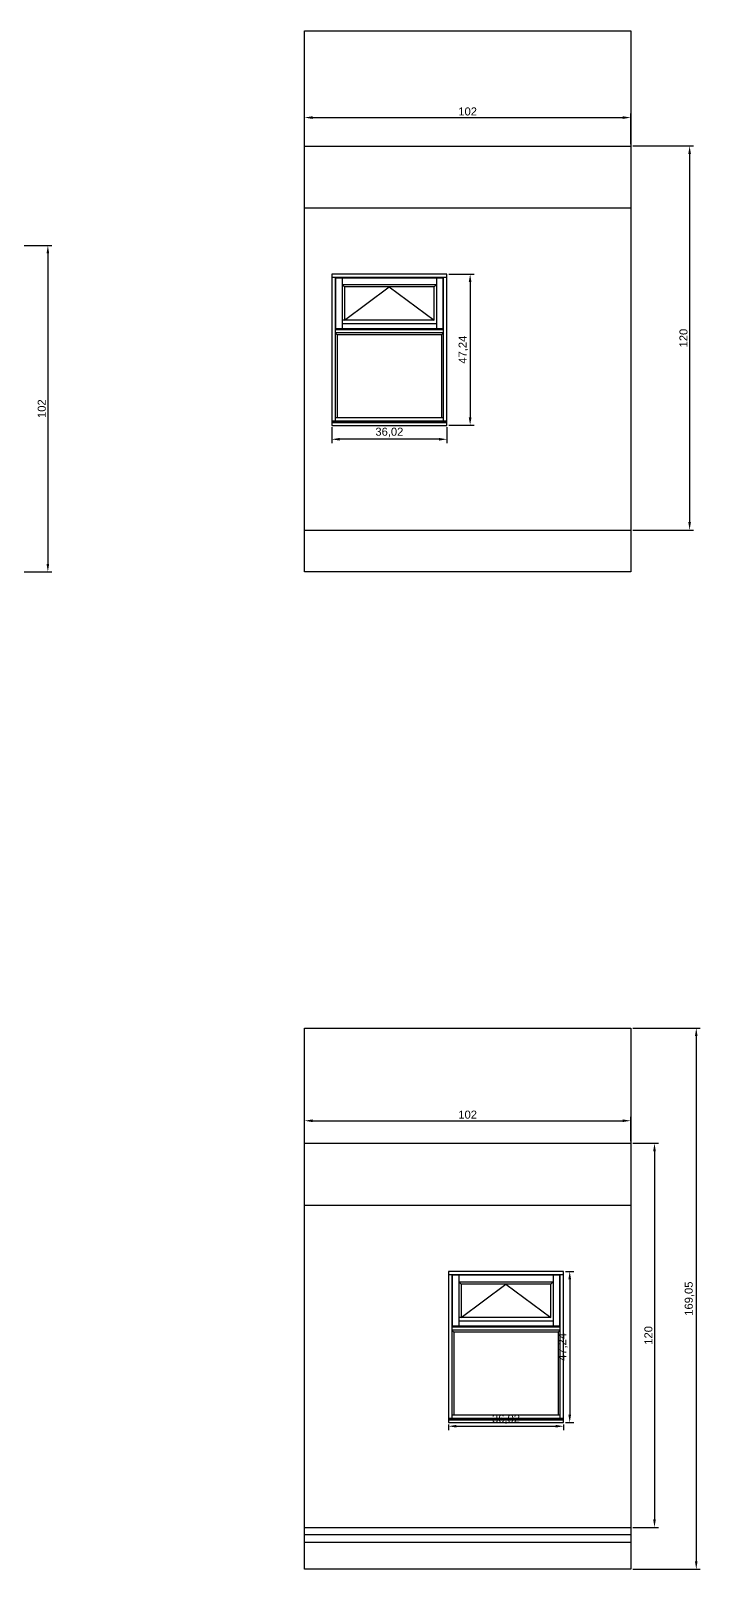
# Model space of a CAD drawing. Header units: inches. Extents: x -6116765 to 6074085, y -988255 to 3489801.
# Drawn here: x 520.4 to 729.7, y 86.7 to 567.3 of the extents above; entities that cross this region are included whole.
import ezdxf

# ---------------------------------------------------------------- set-up
doc = ezdxf.new("R2010")
doc.units = ezdxf.units.IN
for name, color, linetype in [('measurements', 151, 'Continuous'), ('Wall', 7, 'Continuous'), ('Window', 5, 'Continuous')]:
    doc.layers.add(name, color=color, linetype=linetype)
doc.styles.get("Standard").update_dxf_attribs({"font": 'arial.ttf'})
doc.dimstyles.new('ISO-25', dxfattribs={"dimtxt": 2.5, "dimasz": 2.5, "dimexe": 1.25, "dimexo": 0.625, "dimtad": 1, "dimtxsty": 'Standard', "dimcen": 2.5, "dimadec": 0, "dimazin": 0, "dimtfac": 1, "dimtmove": 0, "dimatfit": 3, "dimfxl": 1, "dimarcsym": 0})

# ---------------------------------------------------------------- blocks, each defined once
blk = doc.blocks.new('Window 012')
for p, q in [((915, 1178), (0, 1178)), ((0, 1178), (0, 600)), ((915, 1150), (0, 1150)), ((28, 1150), (28, 600)), ((884, 1147), (31, 1147)), ((31, 1147), (31, 743)), ((83, 1147), (83, 743)), ((832, 1147), (832, 743)), ((884, 743), (884, 1147)), ((887, 600), (887, 1150)), ((915, 600), (915, 1178)), ((83, 1095), (832, 1095)), ((83, 1095), (101, 1077)), ((814, 1077), (101, 1077)), ((101, 1077), (101, 813)), ((101, 813), (457, 1077)), ((457, 1077), (814, 813)), ((814, 1077), (832, 1095)), ((814, 813), (814, 1077)), ((887, 735), (28, 735)), ((884, 743), (31, 743)), ((814, 813), (83, 813)), ((83, 787), (832, 787)), ((887, 712), (28, 712)), ((44, 696), (28, 712)), ((871, 696), (44, 696)), ((44, 696), (44, 600)), ((871, 696), (887, 712)), ((871, 696), (871, 600)), ((0, 600), (0, -22)), ((28, 600), (28, 11)), ((44, 600), (44, 38)), ((871, 600), (871, 38)), ((887, 11), (887, 600)), ((915, -22), (915, 600)), ((915, 11), (0, 11)), ((0, 9), (915, 9)), ((0, 8), (915, 8)), ((0, 0), (915, 0)), ((887, 38), (28, 38)), ((0, -22), (915, -22))]:
    blk.add_line(p, q)
blk = doc.blocks.new('*D420')
at = {"layer": 'Defpoints', "color": 0, "transparency": 16777216}
for p in [(708, 531.3), (708, 411.3), (726.41, 411.3)]:
    blk.add_point(p, dxfattribs=at)
at = {"layer": 'measurements', "color": 0, "lineweight": -2, "transparency": 16777216}
for p, q in [((708.63, 531.3), (727.66, 531.3)), ((726.41, 528.8), (726.41, 413.8)), ((708.63, 411.3), (727.66, 411.3))]:
    blk.add_line(p, q, dxfattribs=at)
at = {"layer": 'measurements', "color": 0, "transparency": 16777216}
for points in [[(725.99, 528.8), (726.82, 528.8), (726.41, 531.3)], [(725.99, 413.8), (726.82, 413.8), (726.41, 411.3)]]:
    blk.add_solid(points, dxfattribs=at)
at = {"layer": 'measurements', "color": 0, "transparency": 16777216, "insert": (724.5, 471.3), "char_height": 2.5, "attachment_point": 5, "rotation": 90}
blk.add_mtext('120', dxfattribs=at)
blk = doc.blocks.new('*D421')
at = {"layer": 'Defpoints', "color": 0, "transparency": 16777216}
for p in [(708, 540.18), (606, 531.3), (708, 531.3)]:
    blk.add_point(p, dxfattribs=at)
at = {"layer": 'measurements', "color": 0, "lineweight": -2, "transparency": 16777216}
for p, q in [((606, 531.92), (606, 541.43)), ((608.5, 540.18), (705.5, 540.18)), ((708, 531.92), (708, 541.43))]:
    blk.add_line(p, q, dxfattribs=at)
at = {"layer": 'measurements', "color": 0, "transparency": 16777216}
for points in [[(608.5, 540.6), (608.5, 539.76), (606, 540.18)], [(705.5, 540.6), (705.5, 539.76), (708, 540.18)]]:
    blk.add_solid(points, dxfattribs=at)
at = {"layer": 'measurements', "color": 0, "transparency": 16777216, "insert": (657, 542.08), "char_height": 2.5, "attachment_point": 5}
blk.add_mtext('102', dxfattribs=at)
blk = doc.blocks.new('*D422')
at = {"layer": 'Defpoints', "color": 0, "transparency": 16777216}
for p in [(650.53, 491.3), (650.53, 444.05), (657.78, 444.05)]:
    blk.add_point(p, dxfattribs=at)
at = {"layer": 'measurements', "color": 0, "lineweight": -2, "transparency": 16777216}
for p, q in [((651.15, 491.3), (659.03, 491.3)), ((657.78, 488.8), (657.78, 446.55)), ((651.15, 444.05), (659.03, 444.05))]:
    blk.add_line(p, q, dxfattribs=at)
at = {"layer": 'measurements', "color": 0, "transparency": 16777216}
for points in [[(657.36, 488.8), (658.2, 488.8), (657.78, 491.3)], [(657.36, 446.55), (658.2, 446.55), (657.78, 444.05)]]:
    blk.add_solid(points, dxfattribs=at)
at = {"layer": 'measurements', "color": 0, "transparency": 16777216, "insert": (655.65, 467.67), "char_height": 2.5, "attachment_point": 5, "rotation": 90}
blk.add_mtext('47,24', dxfattribs=at)
blk = doc.blocks.new('*D423')
at = {"layer": 'Defpoints', "color": 0, "transparency": 16777216}
for p in [(614.5, 444.05), (650.53, 444.05), (614.5, 439.69)]:
    blk.add_point(p, dxfattribs=at)
at = {"layer": 'measurements', "color": 0, "lineweight": -2, "transparency": 16777216}
for p, q in [((614.5, 443.43), (614.5, 438.44)), ((650.53, 443.43), (650.53, 438.44)), ((648.03, 439.69), (617, 439.69))]:
    blk.add_line(p, q, dxfattribs=at)
at = {"layer": 'measurements', "color": 0, "transparency": 16777216}
for points in [[(617, 440.11), (617, 439.27), (614.5, 439.69)], [(648.03, 440.11), (648.03, 439.27), (650.53, 439.69)]]:
    blk.add_solid(points, dxfattribs=at)
at = {"layer": 'measurements', "color": 0, "transparency": 16777216, "insert": (632.52, 441.82), "char_height": 2.5, "attachment_point": 5}
blk.add_mtext('36,02', dxfattribs=at)
blk = doc.blocks.new('*D425')
at = {"layer": 'Defpoints', "color": 0, "transparency": 16777216}
for p in [(510, 500.25), (510, 398.25), (525.74, 398.25)]:
    blk.add_point(p, dxfattribs=at)
at = {"layer": 'measurements', "color": 0, "lineweight": -2, "transparency": 16777216}
for p, q in [((510.63, 500.25), (526.99, 500.25)), ((525.74, 497.75), (525.74, 400.75)), ((510.63, 398.25), (526.99, 398.25))]:
    blk.add_line(p, q, dxfattribs=at)
at = {"layer": 'measurements', "color": 0, "transparency": 16777216}
for points in [[(525.32, 497.75), (526.16, 497.75), (525.74, 500.25)], [(525.32, 400.75), (526.16, 400.75), (525.74, 398.25)]]:
    blk.add_solid(points, dxfattribs=at)
at = {"layer": 'measurements', "color": 0, "transparency": 16777216, "insert": (523.84, 449.25), "char_height": 2.5, "attachment_point": 5, "rotation": 90}
blk.add_mtext('102', dxfattribs=at)
blk = doc.blocks.new('*D436')
at = {"layer": 'Defpoints', "color": 0, "transparency": 16777216}
for p in [(708, 219.76), (708, 99.76), (715.43, 99.76)]:
    blk.add_point(p, dxfattribs=at)
at = {"layer": 'measurements', "color": 0, "lineweight": -2, "transparency": 16777216}
for p, q in [((708.63, 219.76), (716.68, 219.76)), ((715.43, 217.26), (715.43, 102.26)), ((708.63, 99.76), (716.68, 99.76))]:
    blk.add_line(p, q, dxfattribs=at)
at = {"layer": 'measurements', "color": 0, "transparency": 16777216}
for points in [[(715.01, 217.26), (715.84, 217.26), (715.43, 219.76)], [(715.01, 102.26), (715.84, 102.26), (715.43, 99.76)]]:
    blk.add_solid(points, dxfattribs=at)
at = {"layer": 'measurements', "color": 0, "transparency": 16777216, "insert": (713.53, 159.76), "char_height": 2.5, "attachment_point": 5, "rotation": 90}
blk.add_mtext('120', dxfattribs=at)
blk = doc.blocks.new('*D437')
at = {"layer": 'Defpoints', "color": 0, "transparency": 16777216}
for p in [(708, 226.81), (606, 219.76), (708, 219.76)]:
    blk.add_point(p, dxfattribs=at)
at = {"layer": 'measurements', "color": 0, "lineweight": -2, "transparency": 16777216}
for p, q in [((606, 220.38), (606, 228.06)), ((608.5, 226.81), (705.5, 226.81)), ((708, 220.38), (708, 228.06))]:
    blk.add_line(p, q, dxfattribs=at)
at = {"layer": 'measurements', "color": 0, "transparency": 16777216}
for points in [[(608.5, 227.23), (608.5, 226.4), (606, 226.81)], [(705.5, 227.23), (705.5, 226.4), (708, 226.81)]]:
    blk.add_solid(points, dxfattribs=at)
at = {"layer": 'measurements', "color": 0, "transparency": 16777216, "insert": (657, 228.71), "char_height": 2.5, "attachment_point": 5}
blk.add_mtext('102', dxfattribs=at)
blk = doc.blocks.new('*D438')
at = {"layer": 'Defpoints', "color": 0, "transparency": 16777216}
for p in [(687, 179.76), (687, 132.51), (688.92, 132.51)]:
    blk.add_point(p, dxfattribs=at)
at = {"layer": 'measurements', "color": 0, "lineweight": -2, "transparency": 16777216}
for p, q in [((687.63, 179.76), (690.17, 179.76)), ((688.92, 177.26), (688.92, 135.01)), ((687.63, 132.51), (690.17, 132.51))]:
    blk.add_line(p, q, dxfattribs=at)
at = {"layer": 'measurements', "color": 0, "transparency": 16777216}
for points in [[(688.5, 177.26), (689.34, 177.26), (688.92, 179.76)], [(688.5, 135.01), (689.34, 135.01), (688.92, 132.51)]]:
    blk.add_solid(points, dxfattribs=at)
at = {"layer": 'measurements', "color": 0, "transparency": 16777216, "insert": (686.79, 156.14), "char_height": 2.5, "attachment_point": 5, "rotation": 90}
blk.add_mtext('47,24', dxfattribs=at)
blk = doc.blocks.new('*D439')
at = {"layer": 'Defpoints', "color": 0, "transparency": 16777216}
for p in [(650.98, 132.51), (687, 132.51), (687, 131.39)]:
    blk.add_point(p, dxfattribs=at)
at = {"layer": 'measurements', "color": 0, "lineweight": -2, "transparency": 16777216}
for p, q in [((650.98, 131.89), (650.98, 130.14)), ((653.48, 131.39), (684.5, 131.39)), ((687, 131.89), (687, 130.14))]:
    blk.add_line(p, q, dxfattribs=at)
at = {"layer": 'measurements', "color": 0, "transparency": 16777216}
for points in [[(653.48, 131.81), (653.48, 130.97), (650.98, 131.39)], [(684.5, 131.81), (684.5, 130.97), (687, 131.39)]]:
    blk.add_solid(points, dxfattribs=at)
at = {"layer": 'measurements', "color": 0, "transparency": 16777216, "insert": (668.99, 133.52), "char_height": 2.5, "attachment_point": 5}
blk.add_mtext('36,02', dxfattribs=at)
blk = doc.blocks.new('*D440')
at = {"layer": 'Defpoints', "color": 0, "transparency": 16777216}
for p in [(708, 255.76), (708, 86.71), (728.49, 86.71)]:
    blk.add_point(p, dxfattribs=at)
at = {"layer": 'measurements', "color": 0, "lineweight": -2, "transparency": 16777216}
for p, q in [((708.63, 255.76), (729.74, 255.76)), ((728.49, 253.26), (728.49, 89.21)), ((708.63, 86.71), (729.74, 86.71))]:
    blk.add_line(p, q, dxfattribs=at)
at = {"layer": 'measurements', "color": 0, "transparency": 16777216}
for points in [[(728.07, 253.26), (728.9, 253.26), (728.49, 255.76)], [(728.07, 89.21), (728.9, 89.21), (728.49, 86.71)]]:
    blk.add_solid(points, dxfattribs=at)
at = {"layer": 'measurements', "color": 0, "transparency": 16777216, "insert": (726.36, 171.24), "char_height": 2.5, "attachment_point": 5, "rotation": 90}
blk.add_mtext('169,05', dxfattribs=at)

msp = doc.modelspace()

# ---------------------------------------------------------------- linework, layer by layer
at = {"layer": 'Wall'}
for p, q in [((606.004, 567.296), (708.004, 567.296)), ((606.004, 531.296), (606.004, 567.296)), ((606.004, 567.296), (708.004, 567.296)), ((708.004, 567.296), (708.004, 398.25)), ((606.004, 531.296), (708.004, 531.296)), ((606.004, 512.023), (606.004, 531.296)), ((606.004, 512.023), (708.004, 512.023)), ((606.004, 398.25), (606.004, 512.023)), ((606.004, 411.296), (708.004, 411.296)), ((708.004, 398.25), (606.004, 398.25)), ((708.004, 398.25), (708.004, 398.25)), ((606.004, 255.759), (708.004, 255.759)), ((606.004, 219.759), (606.004, 255.759)), ((606.004, 255.759), (708.004, 255.759)), ((708.004, 255.759), (708.004, 86.713)), ((606.004, 219.759), (708.004, 219.759)), ((606.004, 200.486), (606.004, 219.759)), ((606.004, 200.486), (708.004, 200.486)), ((606.004, 86.713), (606.004, 200.486)), ((606.004, 99.759), (708.004, 99.759)), ((606.004, 97.568), (708.004, 97.568)), ((606.004, 95.203), (708.004, 95.203)), ((708.004, 86.713), (606.004, 86.713)), ((708.004, 86.713), (708.004, 86.713))]:
    msp.add_line(p, q, dxfattribs=at)

# ---------------------------------------------------------------- block references
at = {"layer": 'Window', "xscale": 0.03937007874015748, "yscale": 0.03937007874015748, "zscale": 0.03937007874015748}
for p in [(614.504, 444.902), (650.98, 133.365)]:
    msp.add_blockref('Window 012', p, dxfattribs=at)

# ---------------------------------------------------------------- dimensions: what is measured, and where the dimension line sits
at = {"layer": 'measurements'}
for base, p1, p2, picture, middle in [((708.004, 540.181), (606.004, 531.296), (708.004, 531.296), '*D421', (657.004, 542.083)), ((614.504, 439.691), (650.527, 444.051), (614.504, 444.051), '*D423', (632.516, 441.819)), ((708.004, 226.813), (606.004, 219.759), (708.004, 219.759), '*D437', (657.004, 228.714)), ((687.004, 131.39), (650.98, 132.515), (687.004, 132.515), '*D439', (668.992, 133.517))]:
    dim = msp.add_linear_dim(base=base, p1=p1, p2=p2, dimstyle='ISO-25', dxfattribs=at)
    dim.commit()
    dim.dimension.update_dxf_attribs({"geometry": picture, "text_midpoint": middle})
for base, p1, p2, picture, middle in [((726.405, 411.296), (708.004, 531.296), (708.004, 411.296), '*D420', (724.504, 471.296)), ((525.741, 398.25), (510.004, 500.25), (510.004, 398.25), '*D425', (523.839, 449.25)), ((657.7815, 444.0515), (650.5273, 491.2956), (650.5273, 444.0515), '*D422', (655.6541, 467.6735)), ((728.486, 86.713), (708.004, 255.759), (708.004, 86.713), '*D440', (726.359, 171.236)), ((715.426, 99.759), (708.004, 219.759), (708.004, 99.759), '*D436', (713.525, 159.759)), ((688.921, 132.515), (687.004, 179.759), (687.004, 132.515), '*D438', (686.794, 156.137))]:
    dim = msp.add_linear_dim(base=base, p1=p1, p2=p2, angle=90, dimstyle='ISO-25', dxfattribs=at)
    dim.commit()
    dim.dimension.update_dxf_attribs({"geometry": picture, "text_midpoint": middle})

doc.saveas('drawing.dxf')
